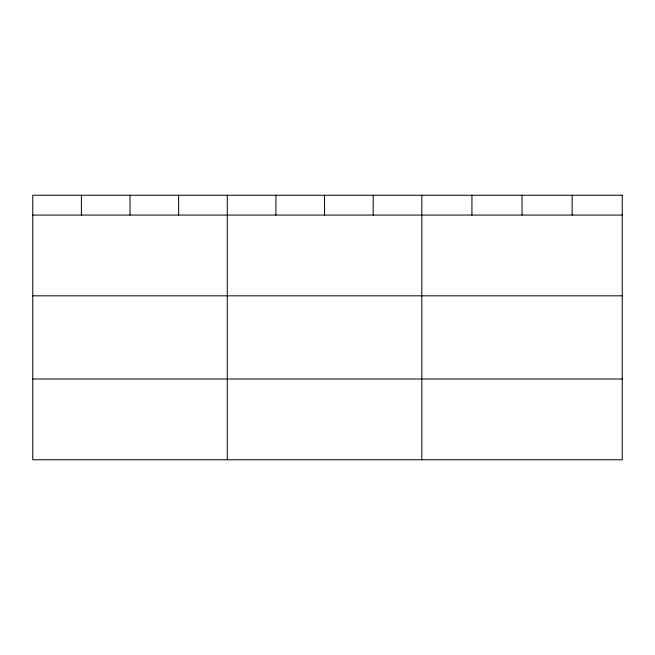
<?xml version="1.0" encoding="UTF-8"?>
<svg xmlns="http://www.w3.org/2000/svg" width="655" height="655" viewBox="0 0 655 655"><rect width="100%" height="100%" fill="white"/><g stroke="black" fill="none" stroke-linecap="round" stroke-linejoin="round"><path stroke-width="0.98" d="M32.75 215.077L622.25 215.077M32.75 295.823L622.25 295.823M32.75 379.008L622.25 379.008M572.142 195.247L572.142 215.077M522.035 195.247L522.035 215.077M471.927 195.247L471.927 215.077M421.82 195.247L421.82 459.753M373.186 195.247L373.186 215.077M324.552 195.247L324.552 215.077M275.919 195.247L275.919 215.077M227.285 195.247L227.285 459.753M178.651 195.247L178.651 215.077M130.018 195.247L130.018 215.077M81.384 195.247L81.384 215.077M622.25 195.247L32.75 195.247L32.75 459.753L622.25 459.753L622.25 195.247"/></g></svg>
